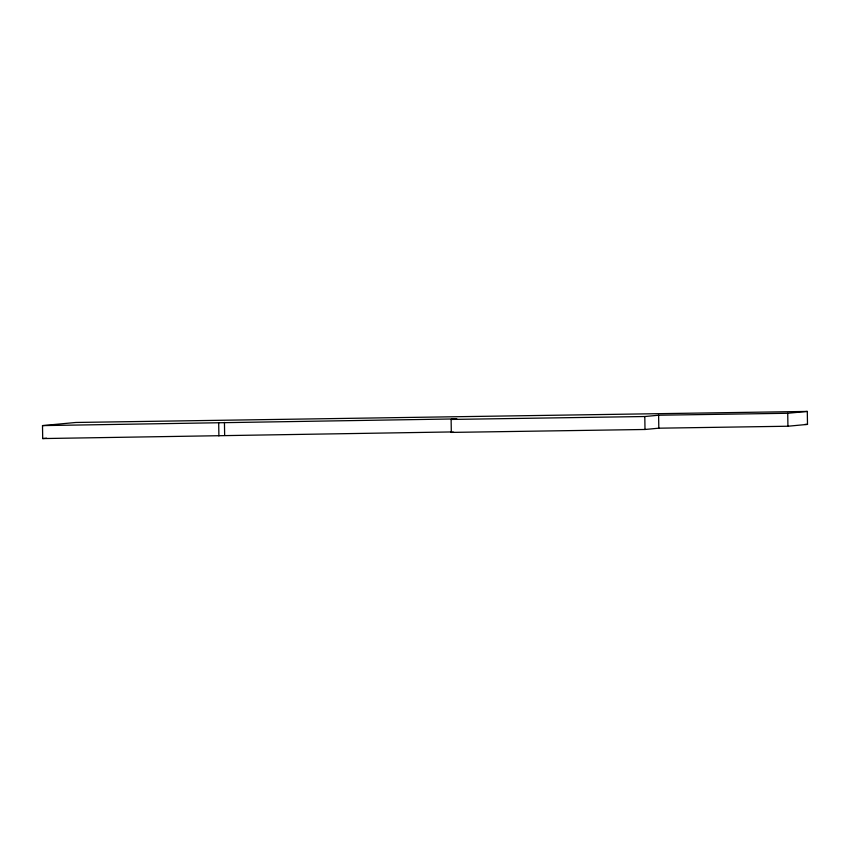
<?xml version="1.0" encoding="UTF-8"?>
<svg xmlns="http://www.w3.org/2000/svg" width="850" height="850" viewBox="0 0 850 850"><rect width="100%" height="100%" fill="white"/><g stroke="black" fill="none" stroke-linecap="round" stroke-linejoin="round"><path stroke-width="1.27" d="M42.5 425.606L75.873 422.471L807.298 411.432L807.5 424.394L787.929 426.233L658.814 428.188L645.001 429.484L451.318 432.406L451.116 419.443L456.864 418.901L42.5 425.606L42.702 438.568L451.786 431.938M42.702 438.568L46.559 438.207M451.318 432.406L453.613 432.183M451.116 419.443L644.799 416.521L658.612 415.225L787.727 413.27L807.298 411.432M804.844 424.437L807.5 424.394M787.727 413.27L787.929 426.233M658.612 415.225L658.814 428.188M644.799 416.521L645.001 429.484M224.442 422.408L224.655 435.37M218.694 422.949L218.896 435.912"/></g></svg>
